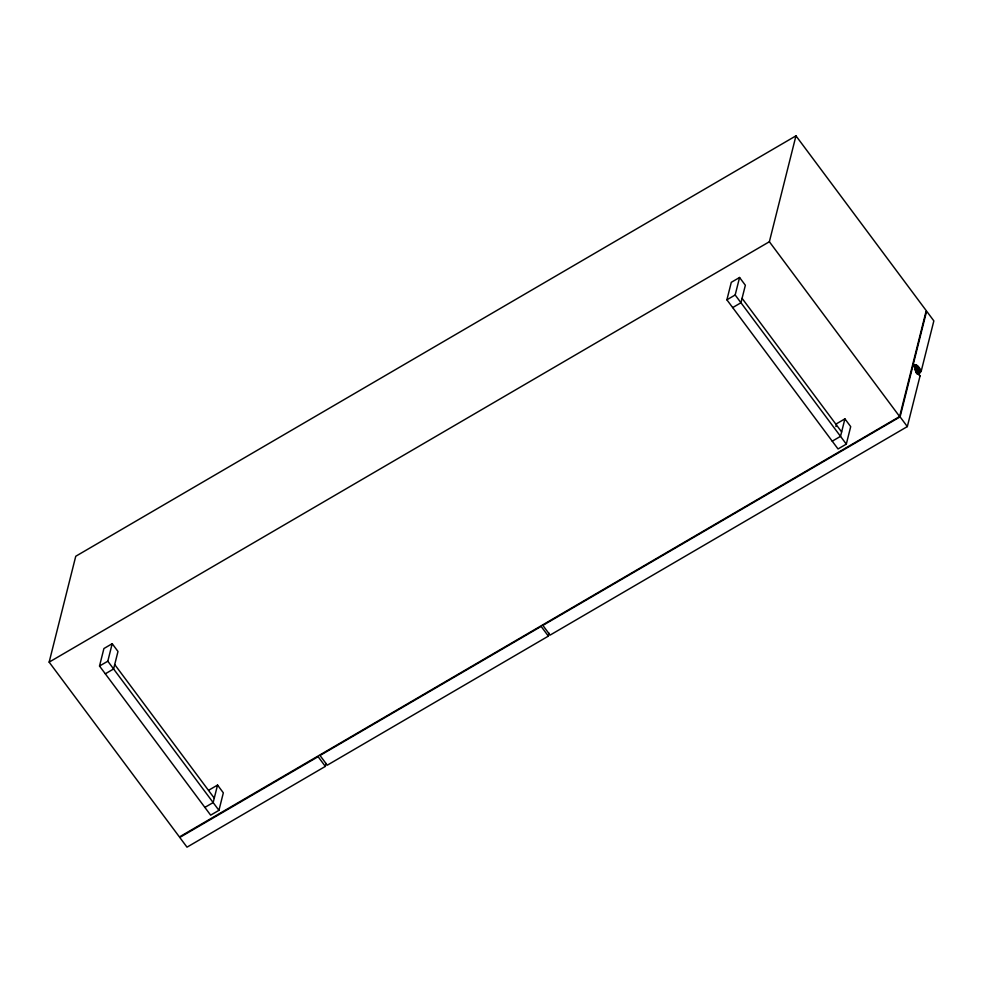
<?xml version="1.0" encoding="UTF-8"?>
<svg xmlns="http://www.w3.org/2000/svg" width="983" height="983" viewBox="0 0 983 983"><rect width="100%" height="100%" fill="white"/><g stroke="black" fill="none" stroke-linecap="round" stroke-linejoin="round"><path stroke-width="1.47" d="M49.15 662.137L75.752 556.255L795.96 135.838L926.232 310.64L899.629 416.534L179.422 836.951L49.15 662.137L769.37 241.732L795.96 135.838M209.268 789.902L217.55 785.061L223.338 792.839L218.939 810.336L210.657 815.165L99.516 666.032L103.915 648.534L112.197 643.693L117.985 651.471L113.598 668.968L105.316 673.797M99.516 666.032L107.811 661.203L112.197 643.693M217.55 785.061L213.151 802.57L204.869 807.399M325.348 766.396L318.111 756.689L179.766 837.455L187.003 847.162L325.348 766.396L326.086 763.508M548.367 636.124L541.129 626.417L320.016 755.485L327.253 765.192L548.367 636.124L549.092 633.224M835.906 426.585L836.631 423.685L844.913 418.856L850.7 426.622L846.314 444.119L838.032 448.961L726.892 299.815L731.291 282.318L739.572 277.489L745.36 285.254L740.961 302.752L732.679 307.593M726.892 299.815L735.173 294.986L739.572 277.489M844.913 418.856L840.526 436.354L832.232 441.183M900.084 416.866L913.281 364.337L914.841 366.426L916.045 371.341L920.076 375.825L907.321 426.585L550.099 635.104L542.862 625.397L900.084 416.866L907.321 426.585M913.305 366.266C917.274 361.289 925.015 374.154 917.127 373.945M913.748 366.475L916.402 364.926M914.239 366.831L916.893 365.283M914.768 367.323L917.422 365.774M915.308 367.937L917.962 366.389M914.522 369.424L918.491 367.101M915.026 370.222L919.007 367.9M915.505 371.095L919.474 368.772L921.096 371.635L933.85 320.876L926.613 311.156L913.416 363.698L914.976 365.787L915.947 364.73M915.935 372.066L919.904 369.743M916.07 372.311L920.039 369.989M916.217 372.569L920.186 370.247M916.328 372.766L920.297 370.444M916.451 372.962L920.42 370.652M916.574 373.171L920.543 370.849M916.697 373.356L920.666 371.046M916.869 373.614L920.85 371.291M918.196 373.97L920.076 375.825M769.37 241.732L899.629 416.534M742.079 298.328L841.632 431.918M735.173 294.986L846.314 444.119M114.704 664.533L214.269 798.135M107.811 661.203L218.939 810.336"/></g></svg>
